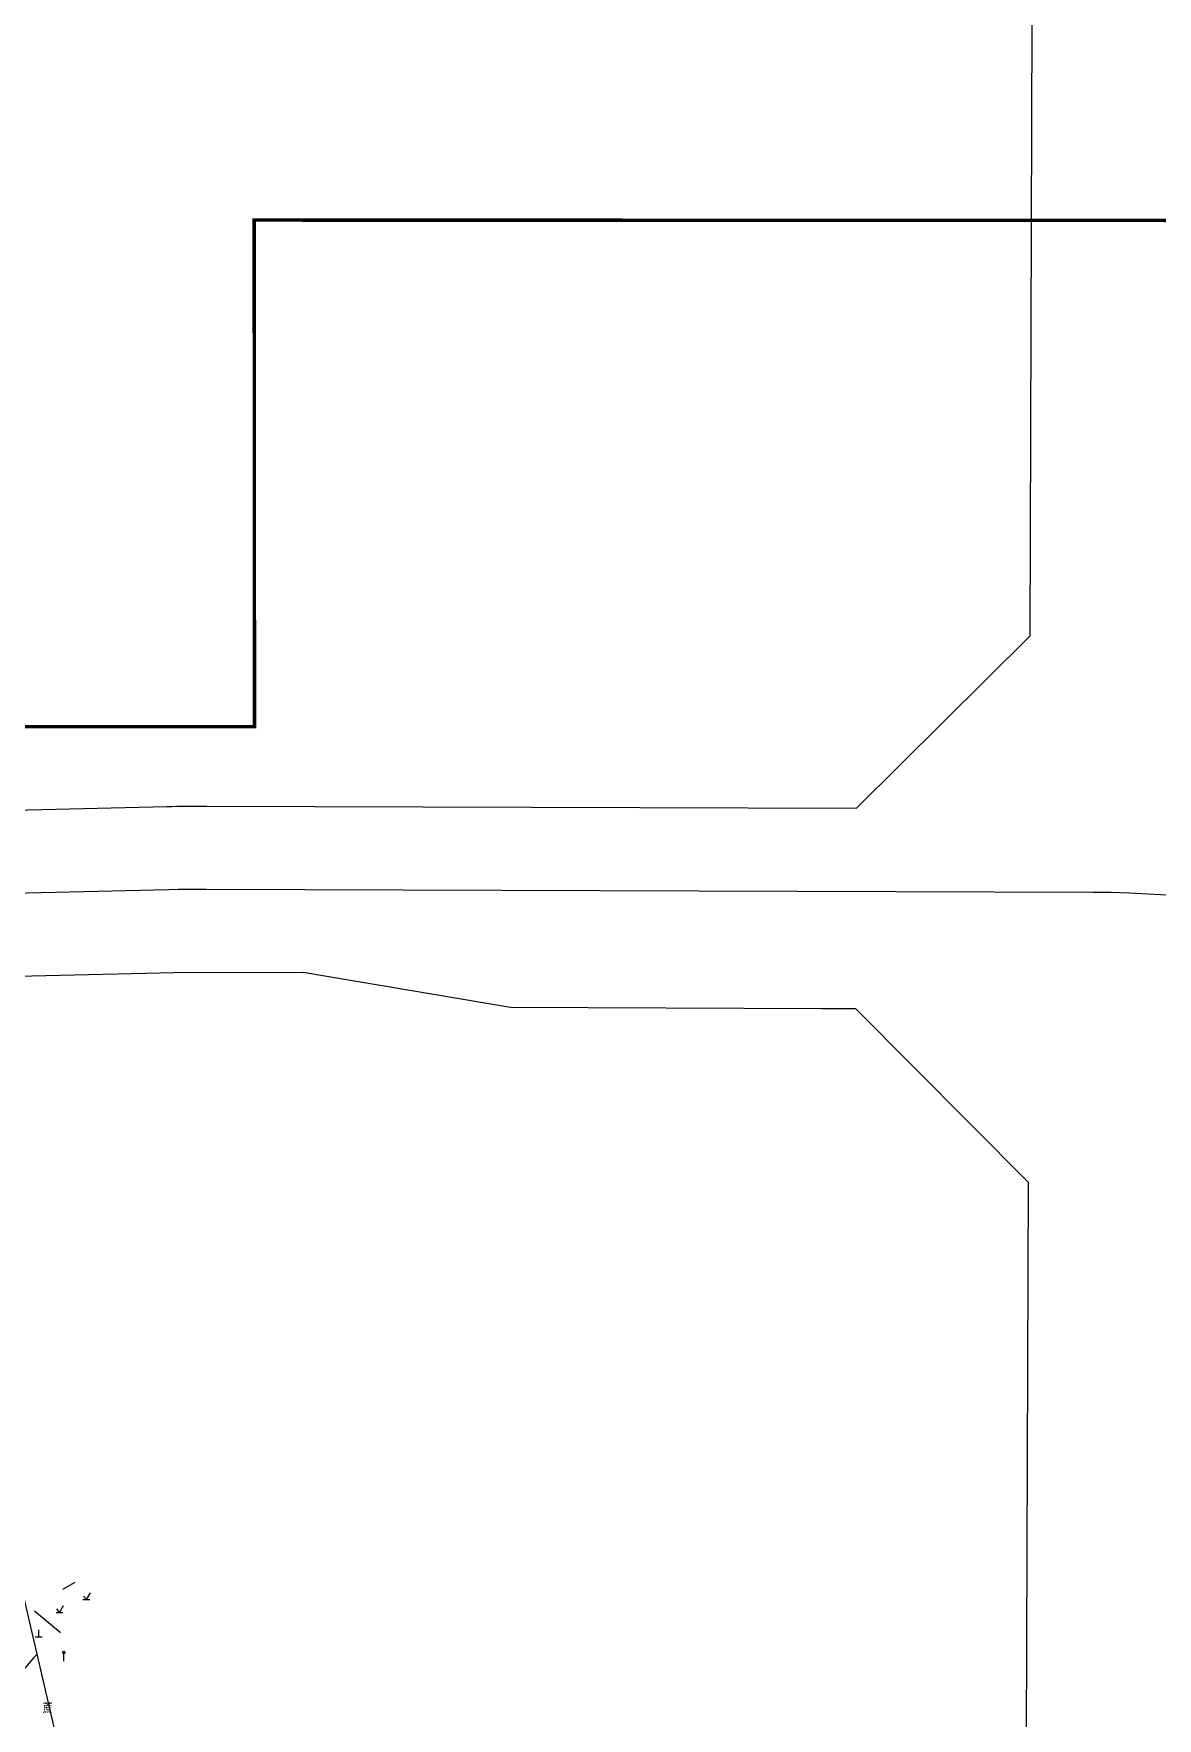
# Model space of a CAD drawing. Extents: x 529262 to 576451, y 2694391 to 2717535.
# Drawn here: x 567359 to 567521.6, y 2708978.2 to 2709221.8 of the extents above; entities that cross this region are included whole.
import ezdxf
from ezdxf.enums import TextEntityAlignment as Align
from ezdxf.xclip import XClip

# ---------------------------------------------------------------- set-up
doc = ezdxf.new("R2010")
doc.units = 0
doc.header["$XCLIPFRAME"] = 0
for name, color, linetype in [('DLDW', 8, 'Continuous'), ('DMTZ', 8, 'Continuous'), ('PP-COM', 7, 'Continuous'), ('RD-中线', 40, 'Continuous'), ('RD-红线', 7, 'Continuous'), ('ZBTZ', 8, 'Continuous'), ('ZJ', 7, 'Continuous')]:
    doc.layers.add(name, color=color, linetype=linetype)
doc.styles.add('HZ', font='rs.shx', dxfattribs={"width": 0.8, "bigfont": 'hztxt.shx'})
doc.linetypes.add('10421', pattern='A,2,[150,AAA.SHX,S=0.5,R=0,X=0,Y=0.5],1e-11', length=2)
doc.linetypes.add('1161', pattern='A,0,[149,AAA.SHX,S=0.15,R=0,X=0,Y=0],-1.6', length=1.6)

# ---------------------------------------------------------------- blocks, each defined once
blk = doc.blocks.new('A$C19FD0107')
at = {"layer": 'RD-中线', "color": 8, "linetype": 'Continuous', "flags": 128}
for points in [[(-3924.2, 14701.03), (-3893.1, 14701.14, 0.004683), (-3889.35, 14701.19), (-3782.03, 14703.59, 0.000332), (-3781.63, 14703.6), (-3619.45, 14707.43, -0.006741), (-3614.05, 14707.49), (-3485.74, 14707.06, -0.035566), (-3464.49, 14705.47), (-3325.95, 14685.17, -0.015566), (-3307.57, 14681.88, 0.009233), (-3276.98, 14676.02), (-3080.16, 14637.6)], [(-4490.73, 14139.44, 0), (-4490.29, 14139.42)], [(-3818.25, 14086.17, 0), (-3817.74, 14086.17)]]:
    blk.add_lwpolyline(points, format="xyb", dxfattribs=at)
at = {"layer": 'RD-红线', "color": 8, "linetype": 'Continuous', "flags": 128}
for points in [[(-3492.17, 14956.63), (-3492.46, 14954.62, 0.025599), (-3494.25, 14921.83), (-3494.83, 14744.09)], [(-3873.09, 14689.55), (-3781.76, 14691.59, 0.000332), (-3781.35, 14691.6), (-3616.63, 14695.49), (-3599.99, 14695.44)]]:
    blk.add_lwpolyline(points, format="xyb", dxfattribs=at)
at = {"layer": 'RD-红线', "color": 8}
for points in [[(-3519.91, 14719.17), (-3494.83, 14744.09, 0.414232)], [(-3696.16, 14717.62), (-3619.73, 14719.43, -0.006741), (-3614.01, 14719.49), (-3519.91, 14719.17)], [(-3495.09, 14665.09), (-3520.01, 14690.17, 0.414214)]]:
    blk.add_lwpolyline(points, format="xyb", dxfattribs=at)
at = {"layer": 'RD-红线', "color": 8, "linetype": 'Continuous', "flags": 128}
for points in [[(-3570.01, 14690.34), (-3599.99, 14695.44)], [(-3520.01, 14690.17), (-3525.01, 14690.19), (-3570.01, 14690.34)], [(-3495.09, 14665.09), (-3495.36, 14585.09), (-3495.86, 14435.77), (-3495.87, 14430.73)]]:
    blk.add_lwpolyline(points, dxfattribs=at)
blk = doc.blocks.new('gc165')
at = {"color": 8}
blk.add_line((0, 0), (0, 2), dxfattribs=at)
at = {"color": 8, "const_width": 0.5}
blk.add_lwpolyline([(-0.25, 2.5, 1), (0.25, 2.5, 1)], format="xyb", close=True, dxfattribs=at)
blk = doc.blocks.new('gc111')
for p, q in [((-1, 0), (1, 0)), ((0, 0), (0, 2))]:
    blk.add_line(p, q)
blk = doc.blocks.new('gc123')
at = {"color": 8}
for p, q in [((-1, 0), (1, 0)), ((0, 0), (-0.8, 1)), ((0, 0), (1.2, 2))]:
    blk.add_line(p, q, dxfattribs=at)

msp = doc.modelspace()

# ---------------------------------------------------------------- linework, layer by layer
at = {"color": 8, "linetype": 'Continuous', "flags": 128}
msp.add_lwpolyline([(567209.956, 2709328.306), (567242.359, 2709376.873), (567237.386, 2709487.838), (567226.241, 2709566.338), (567250.471, 2709637.466), (567310.691, 2709648.291), (567365.176, 2709659.753), (567568.23, 2709904.38), (567652.452, 2709866.094), (567570.025, 2709683.533), (567490.632, 2709613.794), (567456.674, 2709542.126), (567415.71, 2709492.593), (567416.103, 2709370.575), (567398.267, 2709255.857), (567341.513, 2709220.051), (567319.6, 2709121.447), (567354.869, 2709007.157), (567377.977, 2708907.793), (567342.698, 2708646.362), (567189.906, 2708654.057), (567219.676, 2708986.987), (567146.446, 2709250.882)], dxfattribs=at)
at = {"const_width": 0.5}
msp.add_lwpolyline([(567065.198, 2709822.031), (567065.442, 2709121.492), (567390.954, 2709121.576), (567390.9, 2709194.847), (567636.834, 2709194.752), (567636.661, 2709824.663), (567065.198, 2709822.031)], dxfattribs=at)
at = {"layer": 'DMTZ', "linetype": '10421', "flags": 128}
msp.add_lwpolyline([(567363.194, 2708996.827), (567364.998, 2708997.84)], dxfattribs=at)
at = {"layer": 'ZBTZ', "linetype": '1161', "flags": 128}
for points in [[(567359.11, 2708993.691), (567362.869, 2708990.574)], [(567359.47, 2708987.373), (567359.021, 2708986.95), (567356.732, 2708984.243), (567356.117, 2708983.331)]]:
    msp.add_lwpolyline(points, dxfattribs=at)

# ---------------------------------------------------------------- block references
at = {"layer": 'DLDW', "linetype": 'Continuous', "xscale": 0.5, "yscale": 0.5, "zscale": 0.5}
msp.add_blockref('gc111', (567359.729, 2708989.942), dxfattribs=at)
at = {"layer": 'PP-COM'}
ref = msp.add_blockref('A$C19FD0107', (570997.993, 2694390.603), dxfattribs=at)
XClip(ref).set_block_clipping_path([(-9366.4383134884, 14428.6043910822), (-3328.4480743363, 17452.7484863754)])
at = {"layer": 'ZBTZ', "linetype": 'Continuous', "xscale": 0.5, "yscale": 0.5, "zscale": 0.5}
for name, p in [('gc123', (567362.737, 2708993.478)), ('gc123', (567366.627, 2708995.324)), ('gc165', (567363.364, 2708986.43, -152.403))]:
    msp.add_blockref(name, p, dxfattribs=at)

# ---------------------------------------------------------------- texts
at = {"layer": 'ZJ', "color": 8, "linetype": 'Continuous', "style": 'HZ', "width": 0.8}
msp.add_text('蔗', height=1.5, dxfattribs=at).set_placement((567361.019, 2708979.708, 152.31), align=Align.MIDDLE)

doc.saveas('drawing.dxf')
